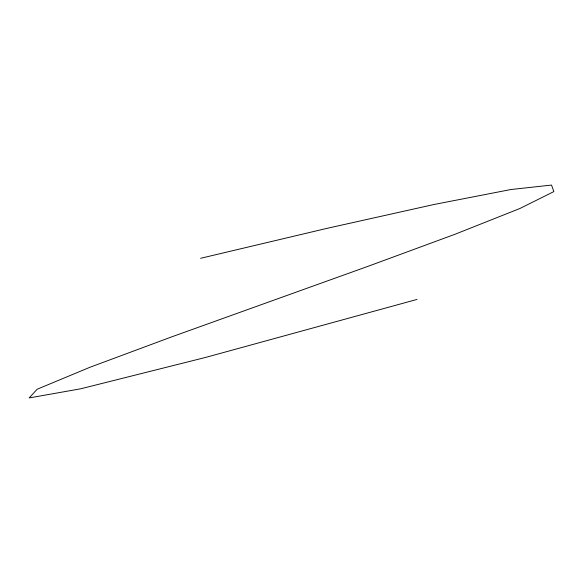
<?xml version="1.0" encoding="UTF-8"?>
<svg xmlns="http://www.w3.org/2000/svg" width="583" height="583" viewBox="0 0 583 583"><rect width="100%" height="100%" fill="white"/><g stroke="black" fill="none" stroke-linecap="round" stroke-linejoin="round"><path stroke-width="0.87" d="M417.027 299.429L205.712 357.401L80.665 388.81L29.15 397.934L37.166 389.233L89.92 367.283L172.408 336.61L368.383 266.191L455.33 234.14L519.949 208.481L553.85 191.596L551.525 185.066L510.905 189.526L433.832 204.531L326.633 228.441L200.603 258.298"/></g></svg>
